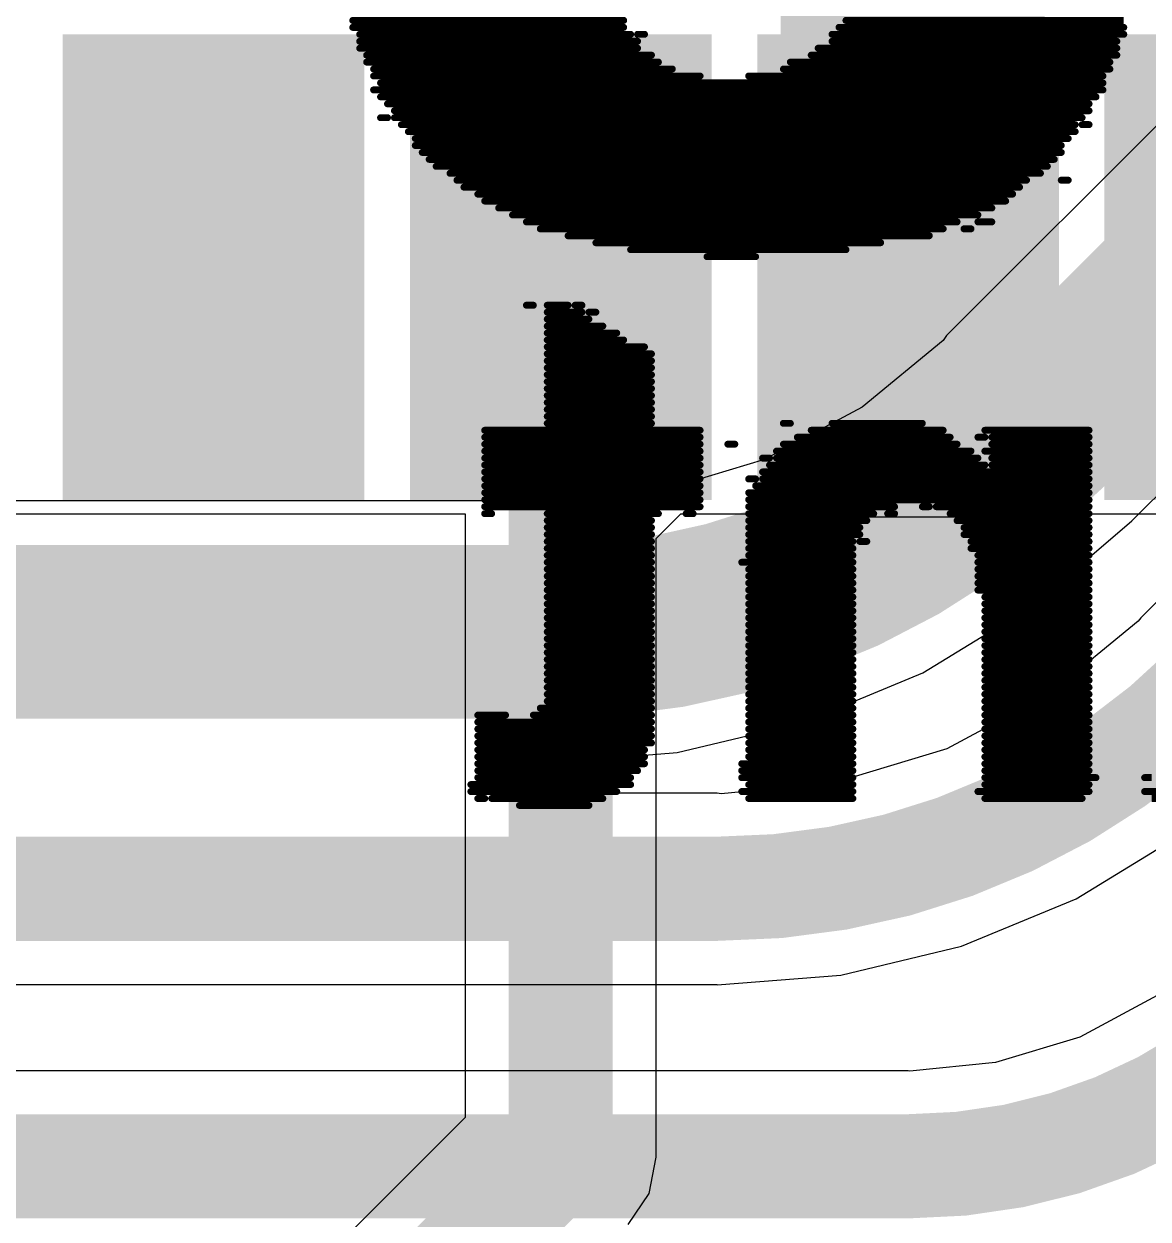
# Model space of a CAD drawing. Header units: inches. Extents: x -5 to 426, y -53 to 116.
# Drawn here: x 16.588 to 20.699, y -14.087 to -9.717 of the extents above; entities that cross this region are included whole.
import ezdxf

# ---------------------------------------------------------------- set-up
doc = ezdxf.new("R2010")
doc.units = ezdxf.units.IN
for name, color, linetype in [('Board Outline', 216, 'Continuous'), ('Bottom Layer', 5, 'Continuous'), ('Bottom Overlay', 54, 'Continuous'), ('Top Layer', 1, 'Continuous'), ('Top Paste', 8, 'Continuous'), ('Top Solder', 216, 'Continuous')]:
    doc.layers.add(name, color=color, linetype=linetype)

# ---------------------------------------------------------------- blocks, each defined once
blk = doc.blocks.new('38_SMD_M______23')
at = {"layer": 'Top Layer'}
for points in [[(8.00000305, -2.09999961), (9.50000259, -2.09999961), (9.50000259, -3.00000035), (8.00000305, -3.00000035)], [(7.999995429999999, -3.36999199), (9.49999497, -3.36999199), (9.49999497, -4.26999273), (7.999995429999999, -4.26999273)], [(8.00000559, -4.64000215), (9.50000513, -4.64000215), (9.50000513, -5.54000289), (8.00000559, -5.54000289)], [(7.99999797, -5.90999961), (9.499997509999998, -5.90999961), (9.499997509999998, -6.810000349999999), (7.99999797, -6.810000349999999)]]:
    blk.add_hatch(color=1, dxfattribs=at).paths.add_polyline_path(points)
at = {"layer": 'Top Paste'}
for points in [[(8.00000305, -2.09999961), (9.50000259, -2.09999961), (9.50000259, -3.00000035), (8.00000305, -3.00000035)], [(7.999995429999999, -3.36999199), (9.49999497, -3.36999199), (9.49999497, -4.26999273), (7.999995429999999, -4.26999273)], [(8.00000559, -4.64000215), (9.50000513, -4.64000215), (9.50000513, -5.54000289), (8.00000559, -5.54000289)], [(7.99999797, -5.90999961), (9.499997509999998, -5.90999961), (9.499997509999998, -6.810000349999999), (7.99999797, -6.810000349999999)]]:
    blk.add_hatch(color=8, dxfattribs=at).paths.add_polyline_path(points)
at = {"layer": 'Top Solder'}
for points in [[(7.89840305, -1.99839961), (9.601602589999999, -1.99839961), (9.601602589999999, -3.10160035), (7.89840305, -3.10160035)], [(7.89839543, -3.26839199), (9.601594969999999, -3.26839199), (9.601594969999999, -4.37159273), (7.89839543, -4.37159273)], [(7.898405589999999, -4.53840215), (9.60160513, -4.53840215), (9.60160513, -5.64160289), (7.898405589999999, -5.64160289)], [(7.89839797, -5.808399609999999), (9.60159751, -5.808399609999999), (9.60159751, -6.91160035), (7.89839797, -6.91160035)]]:
    blk.add_hatch(color=216, dxfattribs=at).paths.add_polyline_path(points)

msp = doc.modelspace()

# ---------------------------------------------------------------- hatches: boundary and pattern name
at = {"layer": 'Top Layer'}
msp.add_hatch(color=1, dxfattribs=at).paths.add_polyline_path([(20.32000508, -11.3538), (20.32000508, -8.6614), (19.35480508, -8.6614), (19.35480508, -11.3538)])

# ---------------------------------------------------------------- linework, layer by layer
at = {"layer": 'Board Outline', "const_width": 0.254}
msp.add_lwpolyline([(49.77249634, 6.34813564, -1.14456695220957), (-0.2979293, -38.4413887)], format="xyb", dxfattribs=at)
at = {"layer": 'Bottom Layer'}
for p, q in [((28.82189054, -3.73733314), (20.67140138, -11.88781976)), ((20.63953962, -11.53401554), (28.29149536, -3.8820598)), ((22.481667, -8.33677784), (19.96198446, -10.85646038)), ((19.94968324, -10.8748703), (19.65327032, -11.11812864)), ((19.96198446, -10.85646038), (19.94968324, -10.8748703)), ((19.65327032, -11.11812864), (19.29585168, -11.3091722)), ((19.29585168, -11.3091722), (18.90803178, -11.42681738)), ((18.90803178, -11.42681738), (18.5264298, -11.46440176)), ((18.50471026, -11.46008122), (8.38907136, -11.46008122)), ((18.5264298, -11.46440176), (18.50471026, -11.46008122)), ((20.27935492, -11.84177464), (20.63961074, -11.53408666)), ((20.63961074, -11.53408666), (20.63953962, -11.53401554)), ((19.87540094, -12.08931796), (20.27935492, -11.84177464)), ((20.66266378, -11.90089568), (20.34202688, -12.16403714)), ((20.67140138, -11.88781976), (20.66266378, -11.90089568)), ((19.43769544, -12.27062316), (19.87540094, -12.08931796)), ((20.34202688, -12.16403714), (19.9625458, -12.36687392)), ((18.97701818, -12.38122238), (19.43769544, -12.27062316)), ((19.9625458, -12.36687392), (19.55078386, -12.49177842)), ((18.7083319, -12.40236788), (18.97701818, -12.38122238)), ((18.713323, -12.52936788), (18.7083319, -12.40236788)), ((19.55078386, -12.49177842), (19.13799068, -12.5324362)), ((19.1225678, -12.52936788), (18.713323, -12.52936788)), ((19.13799068, -12.5324362), (19.1225678, -12.52936788)), ((20.43542522, -12.91561298), (20.82233326, -12.67851414)), ((20.01618806, -13.08926516), (20.43542522, -12.91561298)), ((19.57494688, -13.1951984), (20.01618806, -13.08926516)), ((19.1225678, -13.23080158), (19.57494688, -13.1951984)), ((12.87017492, -13.22860448), (19.1225678, -13.22860448)), ((19.1225678, -13.22860448), (19.1225678, -13.23080158)), ((20.73217088, -13.26960008), (20.448524, -13.42121268)), ((20.448524, -13.42121268), (20.1407522, -13.51457546)), ((19.82067664, -13.5441817), (13.8791696, -13.5441817)), ((19.8271257, -13.5454644), (19.82067664, -13.5441817)), ((20.1407522, -13.51457546), (19.8271257, -13.5454644))]:
    msp.add_line(p, q, dxfattribs=at)
for points, const_width in [([(20.30076204, -11.19523796), (27.95271778, -3.54328222)], 0.635), ([(8.38907136, -11.93918618), (18.50471026, -11.93918618)], 0.635), ([(12.87017492, -12.87898618), (19.1225678, -12.87898618)], 0.3809999999999999), ([(13.589, -13.8938), (19.82067664, -13.8938)], 0.3809999999999999)]:
    msp.add_lwpolyline(points, dxfattribs=dict(at, const_width=const_width))
for points, const_width in [([(20.30076204, -11.19523796, -0.198912367379658), (18.50471026, -11.93918618)], 0.635), ([(20.91861958, -12.13503796, -0.198912367379658), (19.1225678, -12.87898618)], 0.3809999999999999), ([(21.21764108, -13.32037722, -0.1972529500999949), (19.82067664, -13.8938)], 0.3809999999999999)]:
    msp.add_lwpolyline(points, format="xyb", dxfattribs=dict(at, const_width=const_width))
for points, const_width in [([(20.14201204, -11.19523796, 1), (20.45951204, -11.19523796, 1)], 0.3175), ([(20.14201204, -11.19523796, 1), (20.45951204, -11.19523796, 1)], 0.3175), ([(18.34596026, -11.93918618, 1), (18.66346026, -11.93918618, 1)], 0.3175), ([(18.34596026, -11.93918618, 1), (18.66346026, -11.93918618, 1)], 0.3175), ([(19.0273178, -12.87898618, 1), (19.2178178, -12.87898618, 1)], 0.1905), ([(19.0273178, -12.87898618, 1), (19.2178178, -12.87898618, 1)], 0.1905), ([(19.72542664, -13.8938, 1), (19.91592664, -13.8938, 1)], 0.1905), ([(19.72542664, -13.8938, 1), (19.91592664, -13.8938, 1)], 0.1905)]:
    msp.add_lwpolyline(points, format="xyb", close=True, dxfattribs=dict(at, const_width=const_width))
at = {"layer": 'Bottom Overlay', "const_width": 0.0254}
for points in [[(17.79027176, -9.70398618), (18.78087176, -9.70398618)], [(19.59367176, -9.70398618), (20.60967176, -9.70398618)], [(17.79027176, -9.72938618), (18.78087176, -9.72938618)], [(17.81567176, -9.75478618), (18.80627176, -9.75478618)], [(18.83167176, -9.75478618), (18.85707176, -9.75478618)], [(19.54287176, -9.75478618), (20.60967176, -9.75478618)], [(19.56827176, -9.72938618), (20.60967176, -9.72938618)], [(17.81567176, -9.78018618), (18.83167176, -9.78018618)], [(19.54287176, -9.78018618), (20.58427176, -9.78018618)], [(17.81567176, -9.80558618), (18.83167176, -9.80558618)], [(17.84107176, -9.83098618), (18.88247176, -9.83098618)], [(19.46667176, -9.83098618), (20.58427176, -9.83098618)], [(19.49207176, -9.80558618), (20.58427176, -9.80558618)], [(17.84107176, -9.85638618), (18.90787176, -9.85638618)], [(17.86647176, -9.88178618), (18.95867176, -9.88178618)], [(19.36507176, -9.88178618), (20.55887176, -9.88178618)], [(19.39047176, -9.85638618), (20.55887176, -9.85638618)], [(17.86647176, -9.90718618), (19.06027176, -9.90718618)], [(17.89187176, -9.93258618), (20.53347176, -9.93258618)], [(19.23807176, -9.90718618), (20.53347176, -9.90718618)], [(17.86647176, -9.95798618), (20.53347176, -9.95798618)], [(17.89187176, -9.98338618), (20.50807176, -9.98338618)], [(17.91727176, -10.00878618), (20.48267176, -10.00878618)], [(17.89187176, -10.05958618), (17.91727176, -10.05958618)], [(17.94267176, -10.03418618), (20.48267176, -10.03418618)], [(17.94267176, -10.05958618), (20.45727176, -10.05958618)], [(17.96807176, -10.08498618), (20.43187176, -10.08498618)], [(20.45727176, -10.08498618), (20.48267176, -10.08498618)], [(17.99347176, -10.11038618), (20.43187176, -10.11038618)], [(18.01887176, -10.13578618), (20.40647176, -10.13578618)], [(18.01887176, -10.16118618), (20.38107176, -10.16118618)], [(18.04427176, -10.18658618), (20.38107176, -10.18658618)], [(18.06967176, -10.21198618), (20.35567176, -10.21198618)], [(18.09507176, -10.23738618), (20.33027176, -10.23738618)], [(18.14587176, -10.26278618), (20.30487176, -10.26278618)], [(18.17127176, -10.28818618), (20.25407176, -10.28818618)], [(18.19667176, -10.31358618), (20.22867176, -10.31358618)], [(20.38107176, -10.28818618), (20.40647176, -10.28818618)], [(18.24747176, -10.33898618), (20.20327176, -10.33898618)], [(18.27287176, -10.36438618), (20.17787176, -10.36438618)], [(18.32367176, -10.38978618), (20.12707176, -10.38978618)], [(18.37447176, -10.41518618), (20.07627176, -10.41518618)], [(18.42527176, -10.44058618), (20.00007176, -10.44058618)], [(20.07627176, -10.44058618), (20.12707176, -10.44058618)], [(18.47607176, -10.46598618), (19.94927176, -10.46598618)], [(18.57767176, -10.49138618), (19.89847176, -10.49138618)], [(20.02547176, -10.46598618), (20.05087176, -10.46598618)], [(18.67927176, -10.51678618), (19.72067176, -10.51678618)], [(18.80627176, -10.54218618), (19.59367176, -10.54218618)], [(19.08567176, -10.56758618), (19.26347176, -10.56758618)], [(18.42527176, -10.74538618), (18.45067176, -10.74538618)], [(18.50147176, -10.74538618), (18.57767176, -10.74538618)], [(18.60307176, -10.74538618), (18.62847176, -10.74538618)], [(18.50147176, -10.77078618), (18.62847176, -10.77078618)], [(18.50147176, -10.79618618), (18.65387176, -10.79618618)], [(18.65387176, -10.77078618), (18.67927176, -10.77078618)], [(18.50147176, -10.82158618), (18.70467176, -10.82158618)], [(18.50147176, -10.84698618), (18.75547176, -10.84698618)], [(18.50147176, -10.87238618), (18.78087176, -10.87238618)], [(18.50147176, -10.89778618), (18.85707176, -10.89778618)], [(18.50147176, -10.92318618), (18.88247176, -10.92318618)], [(18.50147176, -10.94858618), (18.88247176, -10.94858618)], [(18.50147176, -10.97398618), (18.88247176, -10.97398618)], [(18.50147176, -10.99938618), (18.88247176, -10.99938618)], [(18.50147176, -11.02478618), (18.88247176, -11.02478618)], [(18.50147176, -11.05018618), (18.88247176, -11.05018618)], [(18.50147176, -11.07558618), (18.88247176, -11.07558618)], [(18.50147176, -11.10098618), (18.88247176, -11.10098618)], [(18.50147176, -11.12638618), (18.88247176, -11.12638618)], [(18.50147176, -11.15178618), (18.88247176, -11.15178618)], [(18.50147176, -11.17718618), (18.88247176, -11.17718618)], [(19.36507176, -11.17718618), (19.39047176, -11.17718618)], [(19.54287176, -11.17718618), (19.87307176, -11.17718618)], [(18.27287176, -11.20258618), (19.06027176, -11.20258618)], [(18.27287176, -11.22798618), (19.06027176, -11.22798618)], [(19.41587176, -11.22798618), (19.97467176, -11.22798618)], [(19.46667176, -11.20258618), (19.94927176, -11.20258618)], [(20.07627176, -11.22798618), (20.10167176, -11.22798618)], [(20.10167176, -11.20258618), (20.48267176, -11.20258618)], [(20.12707176, -11.22798618), (20.48267176, -11.22798618)], [(18.27287176, -11.25338618), (19.06027176, -11.25338618)], [(18.27287176, -11.27878618), (19.06027176, -11.27878618)], [(19.16187176, -11.25338618), (19.18727176, -11.25338618)], [(19.33967176, -11.27878618), (20.05087176, -11.27878618)], [(19.36507176, -11.25338618), (20.00007176, -11.25338618)], [(20.10167176, -11.27878618), (20.48267176, -11.27878618)], [(20.12707176, -11.25338618), (20.48267176, -11.25338618)], [(18.27287176, -11.30418618), (19.06027176, -11.30418618)], [(18.27287176, -11.32958618), (19.06027176, -11.32958618)], [(19.28887176, -11.30418618), (19.31427176, -11.30418618)], [(19.31427176, -11.32958618), (20.10167176, -11.32958618)], [(19.33967176, -11.30418618), (20.07627176, -11.30418618)], [(20.12707176, -11.30418618), (20.48267176, -11.30418618)], [(20.12707176, -11.32958618), (20.48267176, -11.32958618)], [(18.27287176, -11.35498618), (19.06027176, -11.35498618)], [(19.28887176, -11.35498618), (20.48267176, -11.35498618)], [(18.27287176, -11.38038618), (19.06027176, -11.38038618)], [(18.27287176, -11.40578618), (19.06027176, -11.40578618)], [(19.23807176, -11.38038618), (19.26347176, -11.38038618)], [(19.26347176, -11.40578618), (20.48267176, -11.40578618)], [(19.28887176, -11.38038618), (20.48267176, -11.38038618)], [(18.27287176, -11.43118618), (19.06027176, -11.43118618)], [(18.27287176, -11.45658618), (19.06027176, -11.45658618)], [(19.23807176, -11.43118618), (20.48267176, -11.43118618)], [(19.23807176, -11.45658618), (20.48267176, -11.45658618)], [(18.27287176, -11.48198618), (19.06027176, -11.48198618)], [(19.23807176, -11.48198618), (19.77147176, -11.48198618)], [(19.87307176, -11.48198618), (19.89847176, -11.48198618)], [(19.92387176, -11.48198618), (20.48267176, -11.48198618)], [(18.27287176, -11.50738618), (18.29827176, -11.50738618)], [(18.50147176, -11.50738618), (18.90787176, -11.50738618)], [(18.50147176, -11.53278618), (18.88247176, -11.53278618)], [(19.00947176, -11.50738618), (19.03487176, -11.50738618)], [(19.23807176, -11.50738618), (19.69527176, -11.50738618)], [(19.23807176, -11.53278618), (19.66987176, -11.53278618)], [(19.74607176, -11.50738618), (19.77147176, -11.50738618)], [(19.97467176, -11.50738618), (20.48267176, -11.50738618)], [(20.00007176, -11.53278618), (20.48267176, -11.53278618)], [(18.50147176, -11.55818618), (18.88247176, -11.55818618)], [(18.50147176, -11.58358618), (18.88247176, -11.58358618)], [(19.23807176, -11.55818618), (19.64447176, -11.55818618)], [(19.23807176, -11.58358618), (19.64447176, -11.58358618)], [(20.02547176, -11.55818618), (20.48267176, -11.55818618)], [(20.02547176, -11.58358618), (20.48267176, -11.58358618)], [(18.50147176, -11.60898618), (18.88247176, -11.60898618)], [(18.50147176, -11.63438618), (18.88247176, -11.63438618)], [(19.23807176, -11.60898618), (19.61907176, -11.60898618)], [(19.23807176, -11.63438618), (19.61907176, -11.63438618)], [(19.64447176, -11.60898618), (19.66987176, -11.60898618)], [(20.05087176, -11.60898618), (20.48267176, -11.60898618)], [(20.05087176, -11.63438618), (20.48267176, -11.63438618)], [(18.50147176, -11.65978618), (18.88247176, -11.65978618)], [(19.23807176, -11.65978618), (19.61907176, -11.65978618)], [(20.07627176, -11.65978618), (20.48267176, -11.65978618)], [(18.50147176, -11.68518618), (18.88247176, -11.68518618)], [(18.50147176, -11.71058618), (18.88247176, -11.71058618)], [(19.21267176, -11.68518618), (19.61907176, -11.68518618)], [(19.23807176, -11.71058618), (19.61907176, -11.71058618)], [(20.07627176, -11.68518618), (20.48267176, -11.68518618)], [(20.07627176, -11.71058618), (20.48267176, -11.71058618)], [(18.50147176, -11.73598618), (18.88247176, -11.73598618)], [(18.50147176, -11.76138618), (18.88247176, -11.76138618)], [(19.23807176, -11.73598618), (19.61907176, -11.73598618)], [(19.23807176, -11.76138618), (19.61907176, -11.76138618)], [(20.07627176, -11.73598618), (20.48267176, -11.73598618)], [(20.07627176, -11.76138618), (20.48267176, -11.76138618)], [(18.50147176, -11.78678618), (18.88247176, -11.78678618)], [(19.23807176, -11.78678618), (19.61907176, -11.78678618)], [(20.07627176, -11.78678618), (20.48267176, -11.78678618)], [(18.50147176, -11.81218618), (18.88247176, -11.81218618)], [(18.50147176, -11.83758618), (18.88247176, -11.83758618)], [(19.23807176, -11.81218618), (19.61907176, -11.81218618)], [(19.23807176, -11.83758618), (19.61907176, -11.83758618)], [(20.10167176, -11.81218618), (20.48267176, -11.81218618)], [(20.10167176, -11.83758618), (20.48267176, -11.83758618)], [(18.50147176, -11.86298618), (18.88247176, -11.86298618)], [(18.50147176, -11.88838618), (18.88247176, -11.88838618)], [(19.23807176, -11.86298618), (19.61907176, -11.86298618)], [(19.23807176, -11.88838618), (19.61907176, -11.88838618)], [(20.10167176, -11.86298618), (20.48267176, -11.86298618)], [(20.10167176, -11.88838618), (20.48267176, -11.88838618)], [(18.50147176, -11.91378618), (18.88247176, -11.91378618)], [(18.50147176, -11.93918618), (18.88247176, -11.93918618)], [(19.23807176, -11.91378618), (19.61907176, -11.91378618)], [(19.23807176, -11.93918618), (19.61907176, -11.93918618)], [(20.10167176, -11.91378618), (20.48267176, -11.91378618)], [(20.10167176, -11.93918618), (20.48267176, -11.93918618)], [(18.50147176, -11.96458618), (18.88247176, -11.96458618)], [(19.23807176, -11.96458618), (19.61907176, -11.96458618)], [(20.10167176, -11.96458618), (20.48267176, -11.96458618)], [(18.50147176, -11.98998618), (18.88247176, -11.98998618)], [(18.50147176, -12.01538618), (18.88247176, -12.01538618)], [(19.23807176, -11.98998618), (19.61907176, -11.98998618)], [(19.23807176, -12.01538618), (19.61907176, -12.01538618)], [(20.10167176, -11.98998618), (20.48267176, -11.98998618)], [(20.10167176, -12.01538618), (20.48267176, -12.01538618)], [(18.50147176, -12.04078618), (18.88247176, -12.04078618)], [(18.50147176, -12.06618618), (18.88247176, -12.06618618)], [(19.23807176, -12.04078618), (19.61907176, -12.04078618)], [(19.23807176, -12.06618618), (19.61907176, -12.06618618)], [(20.10167176, -12.04078618), (20.48267176, -12.04078618)], [(20.10167176, -12.06618618), (20.48267176, -12.06618618)], [(18.50147176, -12.09158618), (18.88247176, -12.09158618)], [(18.50147176, -12.11698618), (18.88247176, -12.11698618)], [(19.23807176, -12.09158618), (19.61907176, -12.09158618)], [(19.23807176, -12.11698618), (19.61907176, -12.11698618)], [(20.10167176, -12.09158618), (20.48267176, -12.09158618)], [(20.10167176, -12.11698618), (20.48267176, -12.11698618)], [(18.50147176, -12.14238618), (18.88247176, -12.14238618)], [(19.23807176, -12.14238618), (19.61907176, -12.14238618)], [(20.10167176, -12.14238618), (20.48267176, -12.14238618)], [(18.50147176, -12.16778618), (18.88247176, -12.16778618)], [(18.50147176, -12.19318618), (18.88247176, -12.19318618)], [(19.23807176, -12.16778618), (19.61907176, -12.16778618)], [(19.23807176, -12.19318618), (19.61907176, -12.19318618)], [(20.10167176, -12.16778618), (20.48267176, -12.16778618)], [(20.10167176, -12.19318618), (20.48267176, -12.19318618)], [(18.24747176, -12.24398618), (18.34907176, -12.24398618)], [(18.45067176, -12.24398618), (18.88247176, -12.24398618)], [(18.47607176, -12.21858618), (18.88247176, -12.21858618)], [(19.23807176, -12.21858618), (19.61907176, -12.21858618)], [(19.23807176, -12.24398618), (19.61907176, -12.24398618)], [(20.10167176, -12.21858618), (20.48267176, -12.21858618)], [(20.10167176, -12.24398618), (20.48267176, -12.24398618)], [(18.24747176, -12.26938618), (18.88247176, -12.26938618)], [(19.23807176, -12.26938618), (19.61907176, -12.26938618)], [(20.10167176, -12.26938618), (20.48267176, -12.26938618)], [(18.24747176, -12.29478618), (18.88247176, -12.29478618)], [(18.24747176, -12.32018618), (18.88247176, -12.32018618)], [(19.23807176, -12.29478618), (19.61907176, -12.29478618)], [(19.23807176, -12.32018618), (19.61907176, -12.32018618)], [(20.10167176, -12.29478618), (20.48267176, -12.29478618)], [(20.10167176, -12.32018618), (20.48267176, -12.32018618)], [(18.24747176, -12.34558618), (18.88247176, -12.34558618)], [(18.24747176, -12.37098618), (18.85707176, -12.37098618)], [(19.23807176, -12.34558618), (19.61907176, -12.34558618)], [(19.23807176, -12.37098618), (19.61907176, -12.37098618)], [(20.10167176, -12.34558618), (20.48267176, -12.34558618)], [(20.10167176, -12.37098618), (20.48267176, -12.37098618)], [(18.24747176, -12.39638618), (18.85707176, -12.39638618)], [(18.24747176, -12.42178618), (18.85707176, -12.42178618)], [(19.21267176, -12.42178618), (19.61907176, -12.42178618)], [(19.23807176, -12.39638618), (19.61907176, -12.39638618)], [(20.10167176, -12.39638618), (20.48267176, -12.39638618)], [(20.10167176, -12.42178618), (20.48267176, -12.42178618)], [(18.24747176, -12.44718618), (18.83167176, -12.44718618)], [(19.21267176, -12.44718618), (19.61907176, -12.44718618)], [(20.10167176, -12.44718618), (20.48267176, -12.44718618)], [(18.22207176, -12.49798618), (18.80627176, -12.49798618)], [(18.24747176, -12.47258618), (18.80627176, -12.47258618)], [(19.21267176, -12.47258618), (19.61907176, -12.47258618)], [(19.23807176, -12.49798618), (19.61907176, -12.49798618)], [(20.10167176, -12.47258618), (20.50807176, -12.47258618)], [(20.10167176, -12.49798618), (20.48267176, -12.49798618)], [(20.68587176, -12.47258618), (20.71127176, -12.47258618)], [(18.22207176, -12.52338618), (18.75547176, -12.52338618)], [(18.24747176, -12.54878618), (18.27287176, -12.54878618)], [(18.29827176, -12.54878618), (18.70467176, -12.54878618)], [(19.21267176, -12.52338618), (19.61907176, -12.52338618)], [(19.23807176, -12.54878618), (19.61907176, -12.54878618)], [(20.07627176, -12.52338618), (20.48267176, -12.52338618)], [(20.10167176, -12.54878618), (20.45727176, -12.54878618)], [(20.68587176, -12.52338618), (21.11767176, -12.52338618)], [(20.71127176, -12.54878618), (21.09227176, -12.54878618)], [(18.39987176, -12.57418618), (18.65387176, -12.57418618)]]:
    msp.add_lwpolyline(points, dxfattribs=at)
at = {"layer": 'Bottom Overlay', "const_width": 0.0127}
for points in [[(17.78392176, -9.70398618, 1), (17.79662176, -9.70398618, 1)], [(18.77452176, -9.70398618, 1), (18.78722176, -9.70398618, 1)], [(19.58732176, -9.70398618, 1), (19.60002176, -9.70398618, 1)], [(17.78392176, -9.72938618, 1), (17.79662176, -9.72938618, 1)], [(17.80932176, -9.75478618, 1), (17.82202176, -9.75478618, 1)], [(18.77452176, -9.72938618, 1), (18.78722176, -9.72938618, 1)], [(18.79992176, -9.75478618, 1), (18.81262176, -9.75478618, 1)], [(18.82532176, -9.75478618, 1), (18.83802176, -9.75478618, 1)], [(18.85072176, -9.75478618, 1), (18.86342176, -9.75478618, 1)], [(19.53652176, -9.75478618, 1), (19.54922176, -9.75478618, 1)], [(19.56192176, -9.72938618, 1), (19.57462176, -9.72938618, 1)], [(20.60332176, -9.72938618, 1), (20.61602176, -9.72938618, 1)], [(20.60332176, -9.75478618, 1), (20.61602176, -9.75478618, 1)], [(17.80932176, -9.78018618, 1), (17.82202176, -9.78018618, 1)], [(18.82532176, -9.78018618, 1), (18.83802176, -9.78018618, 1)], [(19.53652176, -9.78018618, 1), (19.54922176, -9.78018618, 1)], [(20.57792176, -9.78018618, 1), (20.59062176, -9.78018618, 1)], [(17.80932176, -9.80558618, 1), (17.82202176, -9.80558618, 1)], [(17.83472176, -9.83098618, 1), (17.84742176, -9.83098618, 1)], [(18.82532176, -9.80558618, 1), (18.83802176, -9.80558618, 1)], [(18.87612176, -9.83098618, 1), (18.88882176, -9.83098618, 1)], [(19.46032176, -9.83098618, 1), (19.47302176, -9.83098618, 1)], [(19.48572176, -9.80558618, 1), (19.49842176, -9.80558618, 1)], [(20.57792176, -9.80558618, 1), (20.59062176, -9.80558618, 1)], [(20.57792176, -9.83098618, 1), (20.59062176, -9.83098618, 1)], [(17.83472176, -9.85638618, 1), (17.84742176, -9.85638618, 1)], [(17.86012176, -9.88178618, 1), (17.87282176, -9.88178618, 1)], [(18.90152176, -9.85638618, 1), (18.91422176, -9.85638618, 1)], [(18.95232176, -9.88178618, 1), (18.96502176, -9.88178618, 1)], [(19.35872176, -9.88178618, 1), (19.37142176, -9.88178618, 1)], [(19.38412176, -9.85638618, 1), (19.39682176, -9.85638618, 1)], [(20.55252176, -9.85638618, 1), (20.56522176, -9.85638618, 1)], [(20.55252176, -9.88178618, 1), (20.56522176, -9.88178618, 1)], [(17.86012176, -9.90718618, 1), (17.87282176, -9.90718618, 1)], [(17.88552176, -9.93258618, 1), (17.89822176, -9.93258618, 1)], [(19.05392176, -9.90718618, 1), (19.06662176, -9.90718618, 1)], [(19.23172176, -9.90718618, 1), (19.24442176, -9.90718618, 1)], [(20.52712176, -9.90718618, 1), (20.53982176, -9.90718618, 1)], [(20.52712176, -9.93258618, 1), (20.53982176, -9.93258618, 1)], [(17.86012176, -9.95798618, 1), (17.87282176, -9.95798618, 1)], [(20.52712176, -9.95798618, 1), (20.53982176, -9.95798618, 1)], [(17.88552176, -9.98338618, 1), (17.89822176, -9.98338618, 1)], [(17.91092176, -10.00878618, 1), (17.92362176, -10.00878618, 1)], [(20.47632176, -10.00878618, 1), (20.48902176, -10.00878618, 1)], [(20.50172176, -9.98338618, 1), (20.51442176, -9.98338618, 1)], [(17.88552176, -10.05958618, 1), (17.89822176, -10.05958618, 1)], [(17.91092176, -10.05958618, 1), (17.92362176, -10.05958618, 1)], [(17.93632176, -10.03418618, 1), (17.94902176, -10.03418618, 1)], [(17.93632176, -10.05958618, 1), (17.94902176, -10.05958618, 1)], [(20.45092176, -10.05958618, 1), (20.46362176, -10.05958618, 1)], [(20.47632176, -10.03418618, 1), (20.48902176, -10.03418618, 1)], [(17.96172176, -10.08498618, 1), (17.97442176, -10.08498618, 1)], [(20.42552176, -10.08498618, 1), (20.43822176, -10.08498618, 1)], [(20.45092176, -10.08498618, 1), (20.46362176, -10.08498618, 1)], [(20.47632176, -10.08498618, 1), (20.48902176, -10.08498618, 1)], [(17.98712176, -10.11038618, 1), (17.99982176, -10.11038618, 1)], [(18.01252176, -10.13578618, 1), (18.02522176, -10.13578618, 1)], [(20.40012176, -10.13578618, 1), (20.41282176, -10.13578618, 1)], [(20.42552176, -10.11038618, 1), (20.43822176, -10.11038618, 1)], [(18.01252176, -10.16118618, 1), (18.02522176, -10.16118618, 1)], [(18.03792176, -10.18658618, 1), (18.05062176, -10.18658618, 1)], [(20.37472176, -10.16118618, 1), (20.38742176, -10.16118618, 1)], [(20.37472176, -10.18658618, 1), (20.38742176, -10.18658618, 1)], [(18.06332176, -10.21198618, 1), (18.07602176, -10.21198618, 1)], [(18.08872176, -10.23738618, 1), (18.10142176, -10.23738618, 1)], [(20.32392176, -10.23738618, 1), (20.33662176, -10.23738618, 1)], [(20.34932176, -10.21198618, 1), (20.36202176, -10.21198618, 1)], [(18.13952176, -10.26278618, 1), (18.15222176, -10.26278618, 1)], [(20.29852176, -10.26278618, 1), (20.31122176, -10.26278618, 1)], [(18.16492176, -10.28818618, 1), (18.17762176, -10.28818618, 1)], [(18.19032176, -10.31358618, 1), (18.20302176, -10.31358618, 1)], [(20.22232176, -10.31358618, 1), (20.23502176, -10.31358618, 1)], [(20.24772176, -10.28818618, 1), (20.26042176, -10.28818618, 1)], [(20.37472176, -10.28818618, 1), (20.38742176, -10.28818618, 1)], [(20.40012176, -10.28818618, 1), (20.41282176, -10.28818618, 1)], [(18.24112176, -10.33898618, 1), (18.25382176, -10.33898618, 1)], [(18.26652176, -10.36438618, 1), (18.27922176, -10.36438618, 1)], [(20.17152176, -10.36438618, 1), (20.18422176, -10.36438618, 1)], [(20.19692176, -10.33898618, 1), (20.20962176, -10.33898618, 1)], [(18.31732176, -10.38978618, 1), (18.33002176, -10.38978618, 1)], [(20.12072176, -10.38978618, 1), (20.13342176, -10.38978618, 1)], [(18.36812176, -10.41518618, 1), (18.38082176, -10.41518618, 1)], [(18.41892176, -10.44058618, 1), (18.43162176, -10.44058618, 1)], [(19.99372176, -10.44058618, 1), (20.00642176, -10.44058618, 1)], [(20.06992176, -10.41518618, 1), (20.08262176, -10.41518618, 1)], [(20.06992176, -10.44058618, 1), (20.08262176, -10.44058618, 1)], [(20.12072176, -10.44058618, 1), (20.13342176, -10.44058618, 1)], [(18.46972176, -10.46598618, 1), (18.48242176, -10.46598618, 1)], [(18.57132176, -10.49138618, 1), (18.58402176, -10.49138618, 1)], [(19.89212176, -10.49138618, 1), (19.90482176, -10.49138618, 1)], [(19.94292176, -10.46598618, 1), (19.95562176, -10.46598618, 1)], [(20.01912176, -10.46598618, 1), (20.03182176, -10.46598618, 1)], [(20.04452176, -10.46598618, 1), (20.05722176, -10.46598618, 1)], [(18.67292176, -10.51678618, 1), (18.68562176, -10.51678618, 1)], [(18.79992176, -10.54218618, 1), (18.81262176, -10.54218618, 1)], [(19.58732176, -10.54218618, 1), (19.60002176, -10.54218618, 1)], [(19.71432176, -10.51678618, 1), (19.72702176, -10.51678618, 1)], [(19.07932176, -10.56758618, 1), (19.09202176, -10.56758618, 1)], [(19.25712176, -10.56758618, 1), (19.26982176, -10.56758618, 1)], [(18.41892176, -10.74538618, 1), (18.43162176, -10.74538618, 1)], [(18.44432176, -10.74538618, 1), (18.45702176, -10.74538618, 1)], [(18.49512176, -10.74538618, 1), (18.50782176, -10.74538618, 1)], [(18.57132176, -10.74538618, 1), (18.58402176, -10.74538618, 1)], [(18.59672176, -10.74538618, 1), (18.60942176, -10.74538618, 1)], [(18.62212176, -10.74538618, 1), (18.63482176, -10.74538618, 1)], [(18.49512176, -10.77078618, 1), (18.50782176, -10.77078618, 1)], [(18.49512176, -10.79618618, 1), (18.50782176, -10.79618618, 1)], [(18.62212176, -10.77078618, 1), (18.63482176, -10.77078618, 1)], [(18.64752176, -10.77078618, 1), (18.66022176, -10.77078618, 1)], [(18.64752176, -10.79618618, 1), (18.66022176, -10.79618618, 1)], [(18.67292176, -10.77078618, 1), (18.68562176, -10.77078618, 1)], [(18.49512176, -10.82158618, 1), (18.50782176, -10.82158618, 1)], [(18.49512176, -10.84698618, 1), (18.50782176, -10.84698618, 1)], [(18.69832176, -10.82158618, 1), (18.71102176, -10.82158618, 1)], [(18.74912176, -10.84698618, 1), (18.76182176, -10.84698618, 1)], [(18.49512176, -10.87238618, 1), (18.50782176, -10.87238618, 1)], [(18.77452176, -10.87238618, 1), (18.78722176, -10.87238618, 1)], [(18.49512176, -10.89778618, 1), (18.50782176, -10.89778618, 1)], [(18.49512176, -10.92318618, 1), (18.50782176, -10.92318618, 1)], [(18.85072176, -10.89778618, 1), (18.86342176, -10.89778618, 1)], [(18.87612176, -10.92318618, 1), (18.88882176, -10.92318618, 1)], [(18.49512176, -10.94858618, 1), (18.50782176, -10.94858618, 1)], [(18.49512176, -10.97398618, 1), (18.50782176, -10.97398618, 1)], [(18.87612176, -10.94858618, 1), (18.88882176, -10.94858618, 1)], [(18.87612176, -10.97398618, 1), (18.88882176, -10.97398618, 1)], [(18.49512176, -10.99938618, 1), (18.50782176, -10.99938618, 1)], [(18.49512176, -11.02478618, 1), (18.50782176, -11.02478618, 1)], [(18.87612176, -10.99938618, 1), (18.88882176, -10.99938618, 1)], [(18.87612176, -11.02478618, 1), (18.88882176, -11.02478618, 1)], [(18.49512176, -11.05018618, 1), (18.50782176, -11.05018618, 1)], [(18.87612176, -11.05018618, 1), (18.88882176, -11.05018618, 1)], [(18.49512176, -11.07558618, 1), (18.50782176, -11.07558618, 1)], [(18.49512176, -11.10098618, 1), (18.50782176, -11.10098618, 1)], [(18.87612176, -11.07558618, 1), (18.88882176, -11.07558618, 1)], [(18.87612176, -11.10098618, 1), (18.88882176, -11.10098618, 1)], [(18.49512176, -11.12638618, 1), (18.50782176, -11.12638618, 1)], [(18.49512176, -11.15178618, 1), (18.50782176, -11.15178618, 1)], [(18.87612176, -11.12638618, 1), (18.88882176, -11.12638618, 1)], [(18.87612176, -11.15178618, 1), (18.88882176, -11.15178618, 1)], [(18.49512176, -11.17718618, 1), (18.50782176, -11.17718618, 1)], [(18.87612176, -11.17718618, 1), (18.88882176, -11.17718618, 1)], [(19.35872176, -11.17718618, 1), (19.37142176, -11.17718618, 1)], [(19.38412176, -11.17718618, 1), (19.39682176, -11.17718618, 1)], [(19.53652176, -11.17718618, 1), (19.54922176, -11.17718618, 1)], [(19.86672176, -11.17718618, 1), (19.87942176, -11.17718618, 1)], [(18.26652176, -11.20258618, 1), (18.27922176, -11.20258618, 1)], [(18.26652176, -11.22798618, 1), (18.27922176, -11.22798618, 1)], [(19.05392176, -11.20258618, 1), (19.06662176, -11.20258618, 1)], [(19.05392176, -11.22798618, 1), (19.06662176, -11.22798618, 1)], [(19.40952176, -11.22798618, 1), (19.42222176, -11.22798618, 1)], [(19.46032176, -11.20258618, 1), (19.47302176, -11.20258618, 1)], [(19.94292176, -11.20258618, 1), (19.95562176, -11.20258618, 1)], [(19.96832176, -11.22798618, 1), (19.98102176, -11.22798618, 1)], [(20.06992176, -11.22798618, 1), (20.08262176, -11.22798618, 1)], [(20.09532176, -11.20258618, 1), (20.10802176, -11.20258618, 1)], [(20.09532176, -11.22798618, 1), (20.10802176, -11.22798618, 1)], [(20.12072176, -11.22798618, 1), (20.13342176, -11.22798618, 1)], [(20.47632176, -11.20258618, 1), (20.48902176, -11.20258618, 1)], [(20.47632176, -11.22798618, 1), (20.48902176, -11.22798618, 1)], [(18.26652176, -11.25338618, 1), (18.27922176, -11.25338618, 1)], [(18.26652176, -11.27878618, 1), (18.27922176, -11.27878618, 1)], [(19.05392176, -11.25338618, 1), (19.06662176, -11.25338618, 1)], [(19.05392176, -11.27878618, 1), (19.06662176, -11.27878618, 1)], [(19.15552176, -11.25338618, 1), (19.16822176, -11.25338618, 1)], [(19.18092176, -11.25338618, 1), (19.19362176, -11.25338618, 1)], [(19.33332176, -11.27878618, 1), (19.34602176, -11.27878618, 1)], [(19.35872176, -11.25338618, 1), (19.37142176, -11.25338618, 1)], [(19.99372176, -11.25338618, 1), (20.00642176, -11.25338618, 1)], [(20.04452176, -11.27878618, 1), (20.05722176, -11.27878618, 1)], [(20.09532176, -11.27878618, 1), (20.10802176, -11.27878618, 1)], [(20.12072176, -11.25338618, 1), (20.13342176, -11.25338618, 1)], [(20.47632176, -11.25338618, 1), (20.48902176, -11.25338618, 1)], [(20.47632176, -11.27878618, 1), (20.48902176, -11.27878618, 1)], [(18.26652176, -11.30418618, 1), (18.27922176, -11.30418618, 1)], [(18.26652176, -11.32958618, 1), (18.27922176, -11.32958618, 1)], [(19.05392176, -11.30418618, 1), (19.06662176, -11.30418618, 1)], [(19.05392176, -11.32958618, 1), (19.06662176, -11.32958618, 1)], [(19.28252176, -11.30418618, 1), (19.29522176, -11.30418618, 1)], [(19.30792176, -11.30418618, 1), (19.32062176, -11.30418618, 1)], [(19.30792176, -11.32958618, 1), (19.32062176, -11.32958618, 1)], [(19.33332176, -11.30418618, 1), (19.34602176, -11.30418618, 1)], [(20.06992176, -11.30418618, 1), (20.08262176, -11.30418618, 1)], [(20.09532176, -11.32958618, 1), (20.10802176, -11.32958618, 1)], [(20.12072176, -11.30418618, 1), (20.13342176, -11.30418618, 1)], [(20.12072176, -11.32958618, 1), (20.13342176, -11.32958618, 1)], [(20.47632176, -11.30418618, 1), (20.48902176, -11.30418618, 1)], [(20.47632176, -11.32958618, 1), (20.48902176, -11.32958618, 1)], [(18.26652176, -11.35498618, 1), (18.27922176, -11.35498618, 1)], [(19.05392176, -11.35498618, 1), (19.06662176, -11.35498618, 1)], [(19.28252176, -11.35498618, 1), (19.29522176, -11.35498618, 1)], [(20.47632176, -11.35498618, 1), (20.48902176, -11.35498618, 1)], [(18.26652176, -11.38038618, 1), (18.27922176, -11.38038618, 1)], [(18.26652176, -11.40578618, 1), (18.27922176, -11.40578618, 1)], [(19.05392176, -11.38038618, 1), (19.06662176, -11.38038618, 1)], [(19.05392176, -11.40578618, 1), (19.06662176, -11.40578618, 1)], [(19.23172176, -11.38038618, 1), (19.24442176, -11.38038618, 1)], [(19.25712176, -11.38038618, 1), (19.26982176, -11.38038618, 1)], [(19.25712176, -11.40578618, 1), (19.26982176, -11.40578618, 1)], [(19.28252176, -11.38038618, 1), (19.29522176, -11.38038618, 1)], [(20.47632176, -11.38038618, 1), (20.48902176, -11.38038618, 1)], [(20.47632176, -11.40578618, 1), (20.48902176, -11.40578618, 1)], [(18.26652176, -11.43118618, 1), (18.27922176, -11.43118618, 1)], [(18.26652176, -11.45658618, 1), (18.27922176, -11.45658618, 1)], [(19.05392176, -11.43118618, 1), (19.06662176, -11.43118618, 1)], [(19.05392176, -11.45658618, 1), (19.06662176, -11.45658618, 1)], [(19.23172176, -11.43118618, 1), (19.24442176, -11.43118618, 1)], [(19.23172176, -11.45658618, 1), (19.24442176, -11.45658618, 1)], [(20.47632176, -11.43118618, 1), (20.48902176, -11.43118618, 1)], [(20.47632176, -11.45658618, 1), (20.48902176, -11.45658618, 1)], [(18.26652176, -11.48198618, 1), (18.27922176, -11.48198618, 1)], [(19.05392176, -11.48198618, 1), (19.06662176, -11.48198618, 1)], [(19.23172176, -11.48198618, 1), (19.24442176, -11.48198618, 1)], [(19.76512176, -11.48198618, 1), (19.77782176, -11.48198618, 1)], [(19.86672176, -11.48198618, 1), (19.87942176, -11.48198618, 1)], [(19.89212176, -11.48198618, 1), (19.90482176, -11.48198618, 1)], [(19.91752176, -11.48198618, 1), (19.93022176, -11.48198618, 1)], [(20.47632176, -11.48198618, 1), (20.48902176, -11.48198618, 1)], [(18.26652176, -11.50738618, 1), (18.27922176, -11.50738618, 1)], [(18.29192176, -11.50738618, 1), (18.30462176, -11.50738618, 1)], [(18.49512176, -11.50738618, 1), (18.50782176, -11.50738618, 1)], [(18.49512176, -11.53278618, 1), (18.50782176, -11.53278618, 1)], [(18.87612176, -11.53278618, 1), (18.88882176, -11.53278618, 1)], [(18.90152176, -11.50738618, 1), (18.91422176, -11.50738618, 1)], [(19.00312176, -11.50738618, 1), (19.01582176, -11.50738618, 1)], [(19.02852176, -11.50738618, 1), (19.04122176, -11.50738618, 1)], [(19.23172176, -11.50738618, 1), (19.24442176, -11.50738618, 1)], [(19.23172176, -11.53278618, 1), (19.24442176, -11.53278618, 1)], [(19.66352176, -11.53278618, 1), (19.67622176, -11.53278618, 1)], [(19.68892176, -11.50738618, 1), (19.70162176, -11.50738618, 1)], [(19.73972176, -11.50738618, 1), (19.75242176, -11.50738618, 1)], [(19.76512176, -11.50738618, 1), (19.77782176, -11.50738618, 1)], [(19.96832176, -11.50738618, 1), (19.98102176, -11.50738618, 1)], [(19.99372176, -11.53278618, 1), (20.00642176, -11.53278618, 1)], [(20.47632176, -11.50738618, 1), (20.48902176, -11.50738618, 1)], [(20.47632176, -11.53278618, 1), (20.48902176, -11.53278618, 1)], [(18.49512176, -11.55818618, 1), (18.50782176, -11.55818618, 1)], [(18.49512176, -11.58358618, 1), (18.50782176, -11.58358618, 1)], [(18.87612176, -11.55818618, 1), (18.88882176, -11.55818618, 1)], [(18.87612176, -11.58358618, 1), (18.88882176, -11.58358618, 1)], [(19.23172176, -11.55818618, 1), (19.24442176, -11.55818618, 1)], [(19.23172176, -11.58358618, 1), (19.24442176, -11.58358618, 1)], [(19.63812176, -11.55818618, 1), (19.65082176, -11.55818618, 1)], [(19.63812176, -11.58358618, 1), (19.65082176, -11.58358618, 1)], [(20.01912176, -11.55818618, 1), (20.03182176, -11.55818618, 1)], [(20.01912176, -11.58358618, 1), (20.03182176, -11.58358618, 1)], [(20.47632176, -11.55818618, 1), (20.48902176, -11.55818618, 1)], [(20.47632176, -11.58358618, 1), (20.48902176, -11.58358618, 1)], [(18.49512176, -11.60898618, 1), (18.50782176, -11.60898618, 1)], [(18.49512176, -11.63438618, 1), (18.50782176, -11.63438618, 1)], [(18.87612176, -11.60898618, 1), (18.88882176, -11.60898618, 1)], [(18.87612176, -11.63438618, 1), (18.88882176, -11.63438618, 1)], [(19.23172176, -11.60898618, 1), (19.24442176, -11.60898618, 1)], [(19.23172176, -11.63438618, 1), (19.24442176, -11.63438618, 1)], [(19.61272176, -11.60898618, 1), (19.62542176, -11.60898618, 1)], [(19.61272176, -11.63438618, 1), (19.62542176, -11.63438618, 1)], [(19.63812176, -11.60898618, 1), (19.65082176, -11.60898618, 1)], [(19.66352176, -11.60898618, 1), (19.67622176, -11.60898618, 1)], [(20.04452176, -11.60898618, 1), (20.05722176, -11.60898618, 1)], [(20.04452176, -11.63438618, 1), (20.05722176, -11.63438618, 1)], [(20.47632176, -11.60898618, 1), (20.48902176, -11.60898618, 1)], [(20.47632176, -11.63438618, 1), (20.48902176, -11.63438618, 1)], [(18.49512176, -11.65978618, 1), (18.50782176, -11.65978618, 1)], [(18.87612176, -11.65978618, 1), (18.88882176, -11.65978618, 1)], [(19.23172176, -11.65978618, 1), (19.24442176, -11.65978618, 1)], [(19.61272176, -11.65978618, 1), (19.62542176, -11.65978618, 1)], [(20.06992176, -11.65978618, 1), (20.08262176, -11.65978618, 1)], [(20.47632176, -11.65978618, 1), (20.48902176, -11.65978618, 1)], [(18.49512176, -11.68518618, 1), (18.50782176, -11.68518618, 1)], [(18.49512176, -11.71058618, 1), (18.50782176, -11.71058618, 1)], [(18.87612176, -11.68518618, 1), (18.88882176, -11.68518618, 1)], [(18.87612176, -11.71058618, 1), (18.88882176, -11.71058618, 1)], [(19.20632176, -11.68518618, 1), (19.21902176, -11.68518618, 1)], [(19.23172176, -11.71058618, 1), (19.24442176, -11.71058618, 1)], [(19.61272176, -11.68518618, 1), (19.62542176, -11.68518618, 1)], [(19.61272176, -11.71058618, 1), (19.62542176, -11.71058618, 1)], [(20.06992176, -11.68518618, 1), (20.08262176, -11.68518618, 1)], [(20.06992176, -11.71058618, 1), (20.08262176, -11.71058618, 1)], [(20.47632176, -11.68518618, 1), (20.48902176, -11.68518618, 1)], [(20.47632176, -11.71058618, 1), (20.48902176, -11.71058618, 1)], [(18.49512176, -11.73598618, 1), (18.50782176, -11.73598618, 1)], [(18.49512176, -11.76138618, 1), (18.50782176, -11.76138618, 1)], [(18.87612176, -11.73598618, 1), (18.88882176, -11.73598618, 1)], [(18.87612176, -11.76138618, 1), (18.88882176, -11.76138618, 1)], [(19.23172176, -11.73598618, 1), (19.24442176, -11.73598618, 1)], [(19.23172176, -11.76138618, 1), (19.24442176, -11.76138618, 1)], [(19.61272176, -11.73598618, 1), (19.62542176, -11.73598618, 1)], [(19.61272176, -11.76138618, 1), (19.62542176, -11.76138618, 1)], [(20.06992176, -11.73598618, 1), (20.08262176, -11.73598618, 1)], [(20.06992176, -11.76138618, 1), (20.08262176, -11.76138618, 1)], [(20.47632176, -11.73598618, 1), (20.48902176, -11.73598618, 1)], [(20.47632176, -11.76138618, 1), (20.48902176, -11.76138618, 1)], [(18.49512176, -11.78678618, 1), (18.50782176, -11.78678618, 1)], [(18.87612176, -11.78678618, 1), (18.88882176, -11.78678618, 1)], [(19.23172176, -11.78678618, 1), (19.24442176, -11.78678618, 1)], [(19.61272176, -11.78678618, 1), (19.62542176, -11.78678618, 1)], [(20.06992176, -11.78678618, 1), (20.08262176, -11.78678618, 1)], [(20.47632176, -11.78678618, 1), (20.48902176, -11.78678618, 1)], [(18.49512176, -11.81218618, 1), (18.50782176, -11.81218618, 1)], [(18.49512176, -11.83758618, 1), (18.50782176, -11.83758618, 1)], [(18.87612176, -11.81218618, 1), (18.88882176, -11.81218618, 1)], [(18.87612176, -11.83758618, 1), (18.88882176, -11.83758618, 1)], [(19.23172176, -11.81218618, 1), (19.24442176, -11.81218618, 1)], [(19.23172176, -11.83758618, 1), (19.24442176, -11.83758618, 1)], [(19.61272176, -11.81218618, 1), (19.62542176, -11.81218618, 1)], [(19.61272176, -11.83758618, 1), (19.62542176, -11.83758618, 1)], [(20.09532176, -11.81218618, 1), (20.10802176, -11.81218618, 1)], [(20.09532176, -11.83758618, 1), (20.10802176, -11.83758618, 1)], [(20.47632176, -11.81218618, 1), (20.48902176, -11.81218618, 1)], [(20.47632176, -11.83758618, 1), (20.48902176, -11.83758618, 1)], [(18.49512176, -11.86298618, 1), (18.50782176, -11.86298618, 1)], [(18.49512176, -11.88838618, 1), (18.50782176, -11.88838618, 1)], [(18.87612176, -11.86298618, 1), (18.88882176, -11.86298618, 1)], [(18.87612176, -11.88838618, 1), (18.88882176, -11.88838618, 1)], [(19.23172176, -11.86298618, 1), (19.24442176, -11.86298618, 1)], [(19.23172176, -11.88838618, 1), (19.24442176, -11.88838618, 1)], [(19.61272176, -11.86298618, 1), (19.62542176, -11.86298618, 1)], [(19.61272176, -11.88838618, 1), (19.62542176, -11.88838618, 1)], [(20.09532176, -11.86298618, 1), (20.10802176, -11.86298618, 1)], [(20.09532176, -11.88838618, 1), (20.10802176, -11.88838618, 1)], [(20.47632176, -11.86298618, 1), (20.48902176, -11.86298618, 1)], [(20.47632176, -11.88838618, 1), (20.48902176, -11.88838618, 1)], [(18.49512176, -11.91378618, 1), (18.50782176, -11.91378618, 1)], [(18.49512176, -11.93918618, 1), (18.50782176, -11.93918618, 1)], [(18.87612176, -11.91378618, 1), (18.88882176, -11.91378618, 1)], [(18.87612176, -11.93918618, 1), (18.88882176, -11.93918618, 1)], [(19.23172176, -11.91378618, 1), (19.24442176, -11.91378618, 1)], [(19.23172176, -11.93918618, 1), (19.24442176, -11.93918618, 1)], [(19.61272176, -11.91378618, 1), (19.62542176, -11.91378618, 1)], [(19.61272176, -11.93918618, 1), (19.62542176, -11.93918618, 1)], [(20.09532176, -11.91378618, 1), (20.10802176, -11.91378618, 1)], [(20.09532176, -11.93918618, 1), (20.10802176, -11.93918618, 1)], [(20.47632176, -11.91378618, 1), (20.48902176, -11.91378618, 1)], [(20.47632176, -11.93918618, 1), (20.48902176, -11.93918618, 1)], [(18.49512176, -11.96458618, 1), (18.50782176, -11.96458618, 1)], [(18.87612176, -11.96458618, 1), (18.88882176, -11.96458618, 1)], [(19.23172176, -11.96458618, 1), (19.24442176, -11.96458618, 1)], [(19.61272176, -11.96458618, 1), (19.62542176, -11.96458618, 1)], [(20.09532176, -11.96458618, 1), (20.10802176, -11.96458618, 1)], [(20.47632176, -11.96458618, 1), (20.48902176, -11.96458618, 1)], [(18.49512176, -11.98998618, 1), (18.50782176, -11.98998618, 1)], [(18.49512176, -12.01538618, 1), (18.50782176, -12.01538618, 1)], [(18.87612176, -11.98998618, 1), (18.88882176, -11.98998618, 1)], [(18.87612176, -12.01538618, 1), (18.88882176, -12.01538618, 1)], [(19.23172176, -11.98998618, 1), (19.24442176, -11.98998618, 1)], [(19.23172176, -12.01538618, 1), (19.24442176, -12.01538618, 1)], [(19.61272176, -11.98998618, 1), (19.62542176, -11.98998618, 1)], [(19.61272176, -12.01538618, 1), (19.62542176, -12.01538618, 1)], [(20.09532176, -11.98998618, 1), (20.10802176, -11.98998618, 1)], [(20.09532176, -12.01538618, 1), (20.10802176, -12.01538618, 1)], [(20.47632176, -11.98998618, 1), (20.48902176, -11.98998618, 1)], [(20.47632176, -12.01538618, 1), (20.48902176, -12.01538618, 1)], [(18.49512176, -12.04078618, 1), (18.50782176, -12.04078618, 1)], [(18.49512176, -12.06618618, 1), (18.50782176, -12.06618618, 1)], [(18.87612176, -12.04078618, 1), (18.88882176, -12.04078618, 1)], [(18.87612176, -12.06618618, 1), (18.88882176, -12.06618618, 1)], [(19.23172176, -12.04078618, 1), (19.24442176, -12.04078618, 1)], [(19.23172176, -12.06618618, 1), (19.24442176, -12.06618618, 1)], [(19.61272176, -12.04078618, 1), (19.62542176, -12.04078618, 1)], [(19.61272176, -12.06618618, 1), (19.62542176, -12.06618618, 1)], [(20.09532176, -12.04078618, 1), (20.10802176, -12.04078618, 1)], [(20.09532176, -12.06618618, 1), (20.10802176, -12.06618618, 1)], [(20.47632176, -12.04078618, 1), (20.48902176, -12.04078618, 1)], [(20.47632176, -12.06618618, 1), (20.48902176, -12.06618618, 1)], [(18.49512176, -12.09158618, 1), (18.50782176, -12.09158618, 1)], [(18.49512176, -12.11698618, 1), (18.50782176, -12.11698618, 1)], [(18.87612176, -12.09158618, 1), (18.88882176, -12.09158618, 1)], [(18.87612176, -12.11698618, 1), (18.88882176, -12.11698618, 1)], [(19.23172176, -12.09158618, 1), (19.24442176, -12.09158618, 1)], [(19.23172176, -12.11698618, 1), (19.24442176, -12.11698618, 1)], [(19.61272176, -12.09158618, 1), (19.62542176, -12.09158618, 1)], [(19.61272176, -12.11698618, 1), (19.62542176, -12.11698618, 1)], [(20.09532176, -12.09158618, 1), (20.10802176, -12.09158618, 1)], [(20.09532176, -12.11698618, 1), (20.10802176, -12.11698618, 1)], [(20.47632176, -12.09158618, 1), (20.48902176, -12.09158618, 1)], [(20.47632176, -12.11698618, 1), (20.48902176, -12.11698618, 1)], [(18.49512176, -12.14238618, 1), (18.50782176, -12.14238618, 1)], [(18.87612176, -12.14238618, 1), (18.88882176, -12.14238618, 1)], [(19.23172176, -12.14238618, 1), (19.24442176, -12.14238618, 1)], [(19.61272176, -12.14238618, 1), (19.62542176, -12.14238618, 1)], [(20.09532176, -12.14238618, 1), (20.10802176, -12.14238618, 1)], [(20.47632176, -12.14238618, 1), (20.48902176, -12.14238618, 1)], [(18.49512176, -12.16778618, 1), (18.50782176, -12.16778618, 1)], [(18.49512176, -12.19318618, 1), (18.50782176, -12.19318618, 1)], [(18.87612176, -12.16778618, 1), (18.88882176, -12.16778618, 1)], [(18.87612176, -12.19318618, 1), (18.88882176, -12.19318618, 1)], [(19.23172176, -12.16778618, 1), (19.24442176, -12.16778618, 1)], [(19.23172176, -12.19318618, 1), (19.24442176, -12.19318618, 1)], [(19.61272176, -12.16778618, 1), (19.62542176, -12.16778618, 1)], [(19.61272176, -12.19318618, 1), (19.62542176, -12.19318618, 1)], [(20.09532176, -12.16778618, 1), (20.10802176, -12.16778618, 1)], [(20.09532176, -12.19318618, 1), (20.10802176, -12.19318618, 1)], [(20.47632176, -12.16778618, 1), (20.48902176, -12.16778618, 1)], [(20.47632176, -12.19318618, 1), (20.48902176, -12.19318618, 1)], [(18.24112176, -12.24398618, 1), (18.25382176, -12.24398618, 1)], [(18.34272176, -12.24398618, 1), (18.35542176, -12.24398618, 1)], [(18.44432176, -12.24398618, 1), (18.45702176, -12.24398618, 1)], [(18.46972176, -12.21858618, 1), (18.48242176, -12.21858618, 1)], [(18.87612176, -12.21858618, 1), (18.88882176, -12.21858618, 1)], [(18.87612176, -12.24398618, 1), (18.88882176, -12.24398618, 1)], [(19.23172176, -12.21858618, 1), (19.24442176, -12.21858618, 1)], [(19.23172176, -12.24398618, 1), (19.24442176, -12.24398618, 1)], [(19.61272176, -12.21858618, 1), (19.62542176, -12.21858618, 1)], [(19.61272176, -12.24398618, 1), (19.62542176, -12.24398618, 1)], [(20.09532176, -12.21858618, 1), (20.10802176, -12.21858618, 1)], [(20.09532176, -12.24398618, 1), (20.10802176, -12.24398618, 1)], [(20.47632176, -12.21858618, 1), (20.48902176, -12.21858618, 1)], [(20.47632176, -12.24398618, 1), (20.48902176, -12.24398618, 1)], [(18.24112176, -12.26938618, 1), (18.25382176, -12.26938618, 1)], [(18.87612176, -12.26938618, 1), (18.88882176, -12.26938618, 1)], [(19.23172176, -12.26938618, 1), (19.24442176, -12.26938618, 1)], [(19.61272176, -12.26938618, 1), (19.62542176, -12.26938618, 1)], [(20.09532176, -12.26938618, 1), (20.10802176, -12.26938618, 1)], [(20.47632176, -12.26938618, 1), (20.48902176, -12.26938618, 1)], [(18.24112176, -12.29478618, 1), (18.25382176, -12.29478618, 1)], [(18.24112176, -12.32018618, 1), (18.25382176, -12.32018618, 1)], [(18.87612176, -12.29478618, 1), (18.88882176, -12.29478618, 1)], [(18.87612176, -12.32018618, 1), (18.88882176, -12.32018618, 1)], [(19.23172176, -12.29478618, 1), (19.24442176, -12.29478618, 1)], [(19.23172176, -12.32018618, 1), (19.24442176, -12.32018618, 1)], [(19.61272176, -12.29478618, 1), (19.62542176, -12.29478618, 1)], [(19.61272176, -12.32018618, 1), (19.62542176, -12.32018618, 1)], [(20.09532176, -12.29478618, 1), (20.10802176, -12.29478618, 1)], [(20.09532176, -12.32018618, 1), (20.10802176, -12.32018618, 1)], [(20.47632176, -12.29478618, 1), (20.48902176, -12.29478618, 1)], [(20.47632176, -12.32018618, 1), (20.48902176, -12.32018618, 1)], [(18.24112176, -12.34558618, 1), (18.25382176, -12.34558618, 1)], [(18.24112176, -12.37098618, 1), (18.25382176, -12.37098618, 1)], [(18.85072176, -12.37098618, 1), (18.86342176, -12.37098618, 1)], [(18.87612176, -12.34558618, 1), (18.88882176, -12.34558618, 1)], [(19.23172176, -12.34558618, 1), (19.24442176, -12.34558618, 1)], [(19.23172176, -12.37098618, 1), (19.24442176, -12.37098618, 1)], [(19.61272176, -12.34558618, 1), (19.62542176, -12.34558618, 1)], [(19.61272176, -12.37098618, 1), (19.62542176, -12.37098618, 1)], [(20.09532176, -12.34558618, 1), (20.10802176, -12.34558618, 1)], [(20.09532176, -12.37098618, 1), (20.10802176, -12.37098618, 1)], [(20.47632176, -12.34558618, 1), (20.48902176, -12.34558618, 1)], [(20.47632176, -12.37098618, 1), (20.48902176, -12.37098618, 1)], [(18.24112176, -12.39638618, 1), (18.25382176, -12.39638618, 1)], [(18.24112176, -12.42178618, 1), (18.25382176, -12.42178618, 1)], [(18.85072176, -12.39638618, 1), (18.86342176, -12.39638618, 1)], [(18.85072176, -12.42178618, 1), (18.86342176, -12.42178618, 1)], [(19.20632176, -12.42178618, 1), (19.21902176, -12.42178618, 1)], [(19.23172176, -12.39638618, 1), (19.24442176, -12.39638618, 1)], [(19.61272176, -12.39638618, 1), (19.62542176, -12.39638618, 1)], [(19.61272176, -12.42178618, 1), (19.62542176, -12.42178618, 1)], [(20.09532176, -12.39638618, 1), (20.10802176, -12.39638618, 1)], [(20.09532176, -12.42178618, 1), (20.10802176, -12.42178618, 1)], [(20.47632176, -12.39638618, 1), (20.48902176, -12.39638618, 1)], [(20.47632176, -12.42178618, 1), (20.48902176, -12.42178618, 1)], [(18.24112176, -12.44718618, 1), (18.25382176, -12.44718618, 1)], [(18.82532176, -12.44718618, 1), (18.83802176, -12.44718618, 1)], [(19.20632176, -12.44718618, 1), (19.21902176, -12.44718618, 1)], [(19.61272176, -12.44718618, 1), (19.62542176, -12.44718618, 1)], [(20.09532176, -12.44718618, 1), (20.10802176, -12.44718618, 1)], [(20.47632176, -12.44718618, 1), (20.48902176, -12.44718618, 1)], [(18.21572176, -12.49798618, 1), (18.22842176, -12.49798618, 1)], [(18.24112176, -12.47258618, 1), (18.25382176, -12.47258618, 1)], [(18.79992176, -12.47258618, 1), (18.81262176, -12.47258618, 1)], [(18.79992176, -12.49798618, 1), (18.81262176, -12.49798618, 1)], [(19.20632176, -12.47258618, 1), (19.21902176, -12.47258618, 1)], [(19.23172176, -12.49798618, 1), (19.24442176, -12.49798618, 1)], [(19.61272176, -12.47258618, 1), (19.62542176, -12.47258618, 1)], [(19.61272176, -12.49798618, 1), (19.62542176, -12.49798618, 1)], [(20.09532176, -12.47258618, 1), (20.10802176, -12.47258618, 1)], [(20.09532176, -12.49798618, 1), (20.10802176, -12.49798618, 1)], [(20.47632176, -12.49798618, 1), (20.48902176, -12.49798618, 1)], [(20.50172176, -12.47258618, 1), (20.51442176, -12.47258618, 1)], [(20.67952176, -12.47258618, 1), (20.69222176, -12.47258618, 1)], [(18.21572176, -12.52338618, 1), (18.22842176, -12.52338618, 1)], [(18.24112176, -12.54878618, 1), (18.25382176, -12.54878618, 1)], [(18.26652176, -12.54878618, 1), (18.27922176, -12.54878618, 1)], [(18.29192176, -12.54878618, 1), (18.30462176, -12.54878618, 1)], [(18.69832176, -12.54878618, 1), (18.71102176, -12.54878618, 1)], [(18.74912176, -12.52338618, 1), (18.76182176, -12.52338618, 1)], [(19.20632176, -12.52338618, 1), (19.21902176, -12.52338618, 1)], [(19.23172176, -12.54878618, 1), (19.24442176, -12.54878618, 1)], [(19.61272176, -12.52338618, 1), (19.62542176, -12.52338618, 1)], [(19.61272176, -12.54878618, 1), (19.62542176, -12.54878618, 1)], [(20.06992176, -12.52338618, 1), (20.08262176, -12.52338618, 1)], [(20.09532176, -12.54878618, 1), (20.10802176, -12.54878618, 1)], [(20.45092176, -12.54878618, 1), (20.46362176, -12.54878618, 1)], [(20.47632176, -12.52338618, 1), (20.48902176, -12.52338618, 1)], [(20.67952176, -12.52338618, 1), (20.69222176, -12.52338618, 1)], [(18.39352176, -12.57418618, 1), (18.40622176, -12.57418618, 1)], [(18.64752176, -12.57418618, 1), (18.66022176, -12.57418618, 1)]]:
    msp.add_lwpolyline(points, format="xyb", close=True, dxfattribs=at)
at = {"layer": 'Top Layer'}
for p, q in [((16.55127246, -11.5083844), (16.6130732, -11.50838694)), ((16.6130732, -11.50838694), (16.74007574, -11.50838186)), ((16.74007574, -11.50838186), (17.82126484, -11.50838186)), ((17.82126484, -11.50838186), (17.94826738, -11.50839202)), ((17.94826738, -11.50839202), (18.0100732, -11.50838948)), ((18.0100732, -11.50838948), (18.20104818, -11.50838948)), ((18.20104818, -11.50838948), (18.20104818, -13.71491542)), ((18.90028478, -11.59819372), (18.99008902, -11.50838948)), ((18.99008902, -11.50838948), (19.15306558, -11.50839202)), ((19.15306558, -11.50839202), (19.26856954, -11.50837932)), ((19.26856954, -11.50837932), (19.32975052, -11.50837932)), ((19.32975052, -11.50837932), (19.35480508, -11.51875776)), ((19.35480508, -11.51875776), (20.32000508, -11.51875776)), ((20.32000508, -11.51875776), (20.34505964, -11.50837932)), ((20.34505964, -11.50837932), (20.488275, -11.50838948)), ((20.488275, -11.50838948), (20.55839424, -11.50838694)), ((20.55839424, -11.50838694), (21.631275, -11.50838694)), ((18.90028478, -13.85973352), (18.90028478, -11.59819372)), ((18.20104818, -13.71491542), (16.0849818, -15.8309818)), ((18.87367066, -13.99352802), (18.90028478, -13.85973352)), ((18.79788468, -14.10695172), (18.87367066, -13.99352802))]:
    msp.add_line(p, q, dxfattribs=at)
for points, const_width in [([(19.80717654, -10.59248072), (19.83257146, -10.5670858)], 0.635), ([(19.80717654, -10.59248072), (19.82067664, -10.60598082)], 0.635), ([(18.55066648, -13.85973352), (18.55066648, -10.60599098)], 0.3809999999999999), ([(16.3322, -16.0782), (18.55066648, -13.85973352)], 0.3809999999999999)]:
    msp.add_lwpolyline(points, dxfattribs=dict(at, const_width=const_width))
for points, const_width in [([(19.67382146, -10.5670858, 1), (19.99132146, -10.5670858, 1)], 0.3175), ([(19.64842654, -10.59248072, 1), (19.96592654, -10.59248072, 1)], 0.3175), ([(19.64842654, -10.59248072, 1), (19.96592654, -10.59248072, 1)], 0.3175), ([(19.66192664, -10.60598082, 1), (19.97942664, -10.60598082, 1)], 0.3175), ([(18.45541648, -10.60599098, 1), (18.64591648, -10.60599098, 1)], 0.1905), ([(18.45541648, -13.85973352, 1), (18.64591648, -13.85973352, 1)], 0.1905), ([(18.45541648, -13.85973352, 1), (18.64591648, -13.85973352, 1)], 0.1905)]:
    msp.add_lwpolyline(points, format="xyb", close=True, dxfattribs=dict(at, const_width=const_width))

# ---------------------------------------------------------------- block references
at = {"rotation": 90}
msp.add_blockref('38_SMD_M______23', (14.73067412, -19.35598618), dxfattribs=at)

doc.saveas('drawing.dxf')
